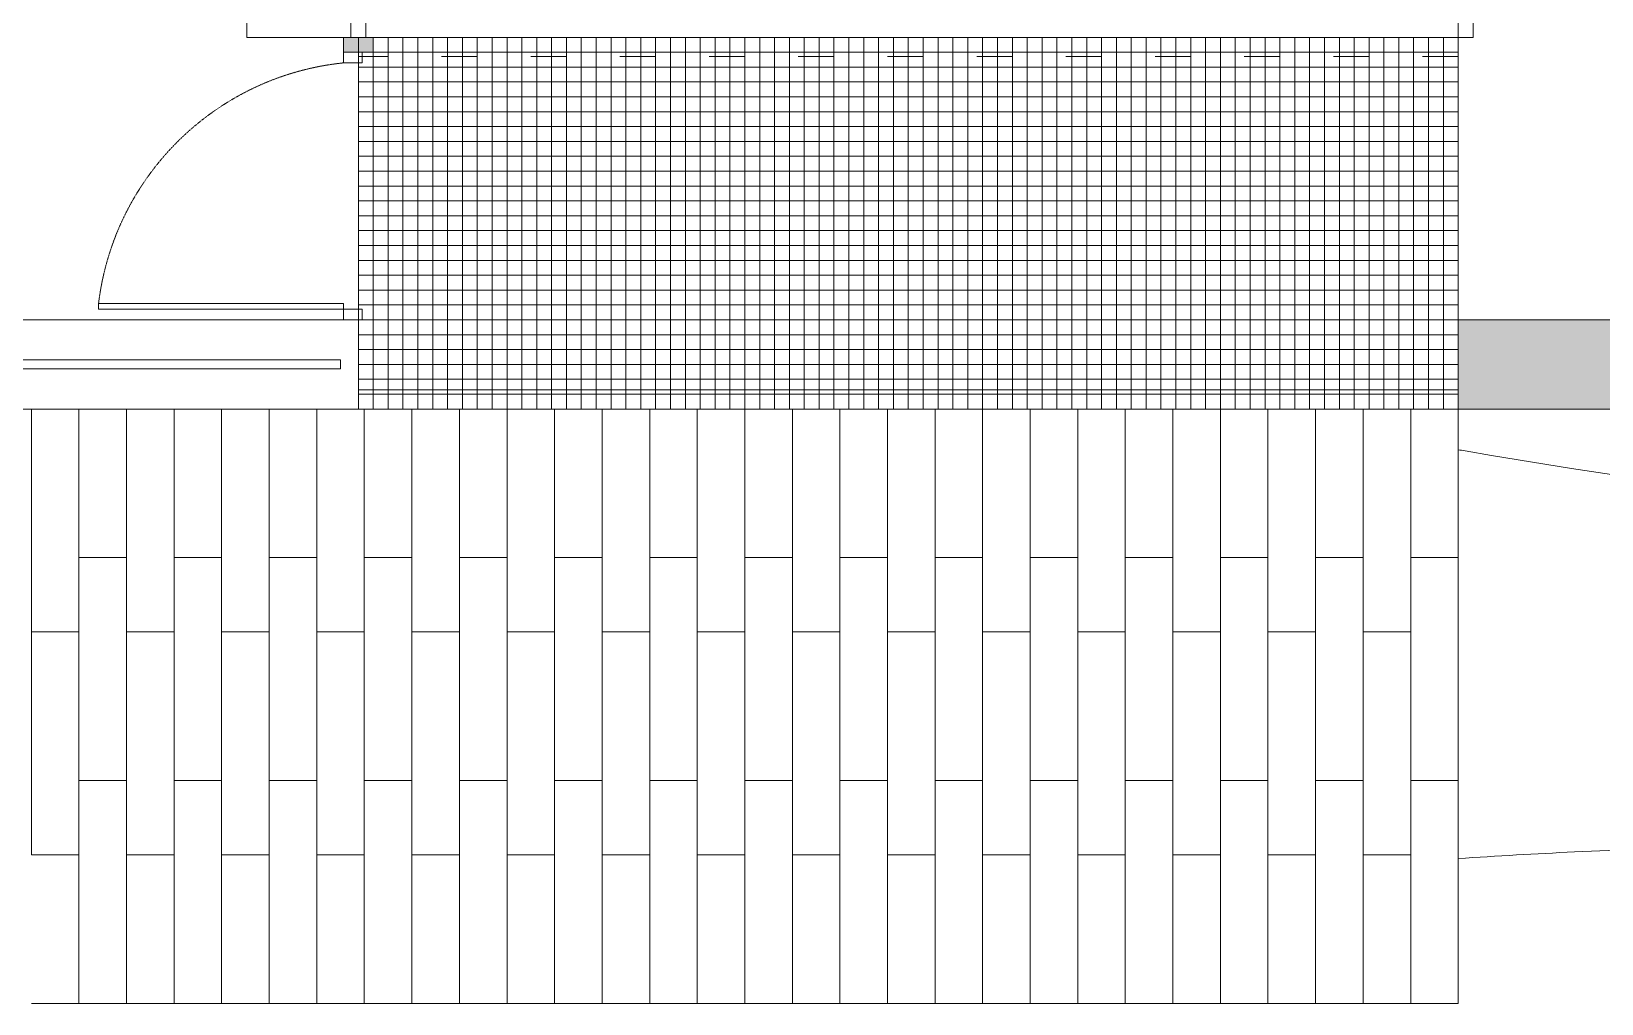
# Model space of a CAD drawing. Header units: millimetres. Extents: x 23333 to 28359, y 14545 to 18213.
# Drawn here: x 27301 to 27829, y 16643 to 16970 of the extents above; entities that cross this region are included whole.
import ezdxf

# ---------------------------------------------------------------- set-up
doc = ezdxf.new("R2010")
doc.units = ezdxf.units.MM
doc.linetypes.add('ACAD_ISO03W100', pattern=[30, 12, -18])
doc.linetypes.add('TRATTEGGIATA2', pattern=[0.375, 0.25, -0.125])
doc.layers.get('0').update_dxf_attribs({"lineweight": 18})
for name, color, linetype, lineweight in [('A-DOOR-FULL', 4, 'Continuous', 18), ('A-FURN', 9, 'Continuous', 13), ('curve di livello', 6, 'Continuous', 18), ('pavimentazione esterna', 51, 'Continuous', 13), ('vetro', 140, 'Continuous', 15), ('Wall', 7, 'Continuous', 20)]:
    doc.layers.add(name, color=color, linetype=linetype, lineweight=lineweight)

msp = doc.modelspace()

# ---------------------------------------------------------------- hatches: boundary and pattern name
at = {"true_color": 0x636466}
h = msp.add_hatch(color=251, dxfattribs=at)
h.dxf.hatch_style = 1
h.paths.add_polyline_path([(28131.23, 17419.33), (28101.23, 17419.33), (28101.23, 16872.56), (28049.79, 16872.56), (28049.79, 16862.56), (28099.7, 16862.56), (28099.7, 16852.56), (28049.79, 16852.56), (28049.79, 16842.56), (28131.23, 16842.56)])
h.paths.add_polyline_path([(28004.88, 16872.56), (27781.23, 16872.56), (27781.23, 16842.56), (28004.88, 16842.56)])
at = {"layer": 'Wall', "true_color": 0x636466}
h = msp.add_hatch(color=251, dxfattribs=at)
h.dxf.hatch_style = 1
h.paths.add_polyline_path([(27408.73, 17475.33), (27406.23, 17475.33), (27406.23, 17390.33), (27408.73, 17390.33)])
h.paths.add_polyline_path([(27416.23, 17475.33), (27413.73, 17475.33), (27413.73, 17390.33), (27416.23, 17390.33)])
h.paths.add_polyline_path([(27416.23, 17489.67), (27406.23, 17485.48), (27406.23, 17475.33), (27416.23, 17475.33)])
h.paths.add_polyline_path([(27416.23, 17310.33), (27406.23, 17310.33), (27406.23, 17305.33), (27408.73, 17305.33), (27416.23, 17305.33)])
h.paths.add_polyline_path([(27416.23, 16967.56), (27411.23, 16967.56), (27411.23, 16962.56), (27416.23, 16962.56)])
h.paths.add_polyline_path([(27411.23, 16967.56), (27406.23, 16967.56), (27406.23, 16962.56), (27411.23, 16962.56)])
h.paths.add_polyline_path([(28131.23, 17622.56), (28101.23, 17622.56), (28101.23, 17499.33), (28111.23, 17499.33), (28111.23, 17584.33), (28121.23, 17584.33), (28121.23, 17499.33), (28131.23, 17499.33)])
h.paths.add_polyline_path([(27346.48, 17395.33), (27346.48, 17390.33), (27406.23, 17390.33), (27406.23, 17485.48), (27403.16, 17484.19), (27402.48, 17395.33)])

# ---------------------------------------------------------------- linework, layer by layer
at = {"layer": 'A-DOOR-FULL'}
for p, q in [((27412.47, 16962.56), (27406.23, 16962.56)), ((27406.23, 16962.56), (27406.23, 16959)), ((27412.47, 16959), (27412.47, 16962.56)), ((27406.23, 16959), (27412.47, 16959)), ((27406.23, 16878.03), (27323.81, 16878.03)), ((27323.81, 16876.13), (27323.81, 16878.03)), ((27406.23, 16876.13), (27406.23, 16878.03)), ((27406.23, 16876.13), (27323.81, 16876.13))]:
    msp.add_line(p, q, dxfattribs=at)
msp.add_lwpolyline([(27412.47, 16872.56), (27406.23, 16872.56), (27406.23, 16876.13), (27412.47, 16876.13)], close=True, dxfattribs=at)
at = {"layer": 'A-DOOR-FULL', "linetype": 'TRATTEGGIATA2', "ltscale": 0.25}
msp.add_arc((27415.77, 16866.86), 92.63, 95.9091, 173.0747, dxfattribs=at)
at = {"layer": 'A-FURN'}
for p, q in [((27373.73, 16967.56), (27373.73, 17305.33)), ((27408.73, 16967.56), (27408.73, 17305.33)), ((27408.73, 16967.56), (27373.73, 16967.56)), ((27411.23, 16967.56), (27411.23, 16842.56)), ((27411.23, 16967.56), (27411.23, 16842.56)), ((27411.23, 16967.56), (27411.23, 16842.56)), ((27781.23, 16967.56), (27411.23, 16967.56)), ((27416.23, 16967.56), (27416.23, 16842.56)), ((27421.23, 16967.56), (27421.23, 16842.56)), ((27426.23, 16967.56), (27426.23, 16842.56)), ((27431.23, 16967.56), (27431.23, 16842.56)), ((27436.23, 16967.56), (27436.23, 16842.56)), ((27441.23, 16967.56), (27441.23, 16842.56)), ((27446.23, 16967.56), (27446.23, 16842.56)), ((27451.23, 16967.56), (27451.23, 16842.56)), ((27456.23, 16967.56), (27456.23, 16842.56)), ((27461.23, 16967.56), (27461.23, 16842.56)), ((27466.23, 16967.56), (27466.23, 16842.56)), ((27471.23, 16967.56), (27471.23, 16842.56)), ((27476.23, 16967.56), (27476.23, 16842.56)), ((27481.23, 16967.56), (27481.23, 16842.56)), ((27486.23, 16967.56), (27486.23, 16842.56)), ((27491.23, 16967.56), (27491.23, 16842.56)), ((27496.23, 16967.56), (27496.23, 16842.56)), ((27501.23, 16967.56), (27501.23, 16842.56)), ((27506.23, 16967.56), (27506.23, 16842.56)), ((27511.23, 16967.56), (27511.23, 16842.56)), ((27516.23, 16967.56), (27516.23, 16842.56)), ((27521.23, 16967.56), (27521.23, 16842.56)), ((27526.23, 16967.56), (27526.23, 16842.56)), ((27531.23, 16967.56), (27531.23, 16842.56)), ((27536.23, 16967.56), (27536.23, 16842.56)), ((27541.23, 16967.56), (27541.23, 16842.56)), ((27546.23, 16967.56), (27546.23, 16842.56)), ((27551.23, 16967.56), (27551.23, 16842.56)), ((27556.23, 16967.56), (27556.23, 16842.56)), ((27561.23, 16967.56), (27561.23, 16842.56)), ((27566.23, 16967.56), (27566.23, 16842.56)), ((27571.23, 16967.56), (27571.23, 16842.56)), ((27576.23, 16967.56), (27576.23, 16842.56)), ((27581.23, 16967.56), (27581.23, 16842.56)), ((27586.23, 16967.56), (27586.23, 16842.56)), ((27591.23, 16967.56), (27591.23, 16842.56)), ((27596.23, 16967.56), (27596.23, 16842.56)), ((27601.23, 16967.56), (27601.23, 16842.56)), ((27606.23, 16967.56), (27606.23, 16842.56)), ((27611.23, 16967.56), (27611.23, 16842.56)), ((27616.23, 16967.56), (27616.23, 16842.56)), ((27621.23, 16967.56), (27621.23, 16842.56)), ((27626.23, 16967.56), (27626.23, 16842.56)), ((27631.23, 16967.56), (27631.23, 16842.56)), ((27636.23, 16967.56), (27636.23, 16842.56)), ((27641.23, 16967.56), (27641.23, 16842.56)), ((27646.23, 16967.56), (27646.23, 16842.56)), ((27651.23, 16967.56), (27651.23, 16842.56)), ((27656.23, 16967.56), (27656.23, 16842.56)), ((27661.23, 16967.56), (27661.23, 16842.56)), ((27666.23, 16967.56), (27666.23, 16842.56)), ((27671.23, 16967.56), (27671.23, 16842.56)), ((27676.23, 16967.56), (27676.23, 16842.56)), ((27681.23, 16967.56), (27681.23, 16842.56)), ((27686.23, 16967.56), (27686.23, 16842.56)), ((27691.23, 16967.56), (27691.23, 16842.56)), ((27696.23, 16967.56), (27696.23, 16842.56)), ((27701.23, 16967.56), (27701.23, 16842.56)), ((27706.23, 16967.56), (27706.23, 16842.56)), ((27711.23, 16967.56), (27711.23, 16842.56)), ((27716.23, 16967.56), (27716.23, 16842.56)), ((27721.23, 16967.56), (27721.23, 16842.56)), ((27726.23, 16967.56), (27726.23, 16842.56)), ((27731.23, 16967.56), (27731.23, 16842.56)), ((27736.23, 16967.56), (27736.23, 16842.56)), ((27741.23, 16967.56), (27741.23, 16842.56)), ((27746.23, 16967.56), (27746.23, 16842.56)), ((27751.23, 16967.56), (27751.23, 16842.56)), ((27756.23, 16967.56), (27756.23, 16842.56)), ((27761.23, 16967.56), (27761.23, 16842.56)), ((27766.23, 16967.56), (27766.23, 16842.56)), ((27771.23, 16967.56), (27771.23, 16842.56)), ((27776.23, 16967.56), (27776.23, 16842.56)), ((27781.23, 16967.56), (27781.23, 16842.56)), ((27781.23, 16967.56), (27781.23, 16842.56)), ((27411.23, 16962.56), (27781.23, 16962.56)), ((27411.23, 16957.56), (27781.23, 16957.56)), ((27411.23, 16952.56), (27781.23, 16952.56)), ((27411.23, 16947.56), (27781.23, 16947.56)), ((27411.23, 16942.56), (27781.23, 16942.56)), ((27411.23, 16937.56), (27781.23, 16937.56)), ((27411.23, 16932.56), (27781.23, 16932.56)), ((27411.23, 16927.56), (27781.23, 16927.56)), ((27411.23, 16922.56), (27781.23, 16922.56)), ((27411.23, 16917.56), (27781.23, 16917.56)), ((27411.23, 16912.56), (27781.23, 16912.56)), ((27411.23, 16907.56), (27781.23, 16907.56)), ((27411.23, 16902.56), (27781.23, 16902.56)), ((27411.23, 16897.56), (27781.23, 16897.56)), ((27411.23, 16892.56), (27781.23, 16892.56)), ((27411.23, 16887.56), (27781.23, 16887.56)), ((27411.23, 16882.56), (27781.23, 16882.56)), ((27411.23, 16877.56), (27781.23, 16877.56)), ((27411.23, 16872.56), (27781.23, 16872.56)), ((27411.23, 16867.56), (27781.23, 16867.56)), ((27411.23, 16862.56), (27781.23, 16862.56)), ((27411.23, 16857.56), (27781.23, 16857.56)), ((27411.23, 16852.56), (27781.23, 16852.56)), ((27411.23, 16847.56), (27781.23, 16847.56)), ((27411.23, 16842.56), (27781.23, 16842.56))]:
    msp.add_line(p, q, dxfattribs=at)
at = {"layer": 'curve di livello'}
for points, knots in [([(27781.23, 16828.86), (27781.99, 16828.73), (27973.4, 16795.2), (28170.5, 16788.56), (28357.68, 16828.46)], [1440.619799, 1440.619799, 1440.619799, 1440.619799, 1442.919983, 2017.077223, 2017.077223, 2017.077223, 2017.077223]), ([(27781.23, 16691.34), (27794.26, 16692.2), (27988.79, 16703.44), (28182.32, 16683.7), (28357.64, 16643.42), (28357.64, 16643.42), (28357.64, 16643.42), (28357.64, 16643.42), (28357.65, 16643.42), (28357.67, 16643.42), (28357.68, 16643.41)], [1437.518464, 1437.518464, 1437.518464, 1437.518464, 1476.268274, 2015.917714, 2015.917714, 2015.917714, 2015.918177, 2015.918177, 2015.918177, 2015.958032, 2015.958032, 2015.958032, 2015.958032])]:
    msp.add_open_spline(points, degree=3, knots=knots, dxfattribs=at)
at = {"layer": 'pavimentazione esterna'}
for p, q in [((27317.23, 16842.56), (27333.23, 16842.56)), ((27349.23, 16842.56), (27365.23, 16842.56)), ((27381.23, 16842.56), (27397.23, 16842.56)), ((27413.23, 16842.56), (27429.23, 16842.56)), ((27445.23, 16842.56), (27461.23, 16842.56)), ((27477.23, 16842.56), (27493.23, 16842.56)), ((27509.23, 16842.56), (27525.23, 16842.56)), ((27541.23, 16842.56), (27557.23, 16842.56)), ((27573.23, 16842.56), (27589.23, 16842.56)), ((27605.23, 16842.56), (27621.23, 16842.56)), ((27637.23, 16842.56), (27653.23, 16842.56)), ((27669.23, 16842.56), (27685.23, 16842.56)), ((27701.23, 16842.56), (27717.23, 16842.56)), ((27733.23, 16842.56), (27749.23, 16842.56)), ((27765.23, 16842.56), (27781.23, 16842.56)), ((27301.23, 16642.56), (27317.23, 16642.56)), ((27333.23, 16642.56), (27349.23, 16642.56)), ((27365.23, 16642.56), (27381.23, 16642.56)), ((27397.23, 16642.56), (27413.23, 16642.56)), ((27429.23, 16642.56), (27445.23, 16642.56)), ((27461.23, 16642.56), (27477.23, 16642.56)), ((27493.23, 16642.56), (27509.23, 16642.56)), ((27525.23, 16642.56), (27541.23, 16642.56)), ((27557.23, 16642.56), (27573.23, 16642.56)), ((27589.23, 16642.56), (27605.23, 16642.56)), ((27621.23, 16642.56), (27637.23, 16642.56)), ((27653.23, 16642.56), (27669.23, 16642.56)), ((27685.23, 16642.56), (27701.23, 16642.56)), ((27717.23, 16642.56), (27733.23, 16642.56)), ((27749.23, 16642.56), (27765.23, 16642.56))]:
    msp.add_line(p, q, dxfattribs=at)
for points in [[(27301.23, 16842.56), (27317.23, 16842.56), (27317.23, 16767.56), (27301.23, 16767.56), (27301.23, 16842.56)], [(27333.23, 16842.56), (27349.23, 16842.56), (27349.23, 16767.56), (27333.23, 16767.56), (27333.23, 16842.56)], [(27365.23, 16842.56), (27381.23, 16842.56), (27381.23, 16767.56), (27365.23, 16767.56), (27365.23, 16842.56)], [(27397.23, 16842.56), (27413.23, 16842.56), (27413.23, 16767.56), (27397.23, 16767.56), (27397.23, 16842.56)], [(27429.23, 16842.56), (27429.23, 16792.56), (27413.23, 16792.56), (27413.23, 16842.56)], [(27429.23, 16842.56), (27445.23, 16842.56), (27445.23, 16767.56), (27429.23, 16767.56), (27429.23, 16842.56)], [(27461.23, 16842.56), (27461.23, 16792.56), (27445.23, 16792.56), (27445.23, 16842.56)], [(27461.23, 16842.56), (27477.23, 16842.56), (27477.23, 16767.56), (27461.23, 16767.56), (27461.23, 16842.56)], [(27493.23, 16842.56), (27493.23, 16792.56), (27477.23, 16792.56), (27477.23, 16842.56)], [(27493.23, 16842.56), (27509.23, 16842.56), (27509.23, 16767.56), (27493.23, 16767.56), (27493.23, 16842.56)], [(27525.23, 16842.56), (27525.23, 16792.56), (27509.23, 16792.56), (27509.23, 16842.56)], [(27525.23, 16842.56), (27541.23, 16842.56), (27541.23, 16767.56), (27525.23, 16767.56), (27525.23, 16842.56)], [(27557.23, 16842.56), (27557.23, 16792.56), (27541.23, 16792.56), (27541.23, 16842.56)], [(27557.23, 16842.56), (27573.23, 16842.56), (27573.23, 16767.56), (27557.23, 16767.56), (27557.23, 16842.56)], [(27589.23, 16842.56), (27589.23, 16792.56), (27573.23, 16792.56), (27573.23, 16842.56)], [(27589.23, 16842.56), (27605.23, 16842.56), (27605.23, 16767.56), (27589.23, 16767.56), (27589.23, 16842.56)], [(27621.23, 16842.56), (27621.23, 16792.56), (27605.23, 16792.56), (27605.23, 16842.56)], [(27621.23, 16842.56), (27637.23, 16842.56), (27637.23, 16767.56), (27621.23, 16767.56), (27621.23, 16842.56)], [(27653.23, 16842.56), (27653.23, 16792.56), (27637.23, 16792.56), (27637.23, 16842.56)], [(27653.23, 16842.56), (27669.23, 16842.56), (27669.23, 16767.56), (27653.23, 16767.56), (27653.23, 16842.56)], [(27685.23, 16842.56), (27685.23, 16792.56), (27669.23, 16792.56), (27669.23, 16842.56)], [(27685.23, 16842.56), (27701.23, 16842.56), (27701.23, 16767.56), (27685.23, 16767.56), (27685.23, 16842.56)], [(27717.23, 16842.56), (27717.23, 16792.56), (27701.23, 16792.56), (27701.23, 16842.56)], [(27717.23, 16842.56), (27733.23, 16842.56), (27733.23, 16767.56), (27717.23, 16767.56), (27717.23, 16842.56)], [(27749.23, 16842.56), (27749.23, 16792.56), (27733.23, 16792.56), (27733.23, 16842.56)], [(27749.23, 16842.56), (27765.23, 16842.56), (27765.23, 16767.56), (27749.23, 16767.56), (27749.23, 16842.56)], [(27781.23, 16842.56), (27781.23, 16792.56), (27765.23, 16792.56), (27765.23, 16842.56)], [(27317.23, 16792.56), (27333.23, 16792.56), (27333.23, 16717.56), (27317.23, 16717.56), (27317.23, 16792.56)], [(27349.23, 16792.56), (27365.23, 16792.56), (27365.23, 16717.56), (27349.23, 16717.56), (27349.23, 16792.56)], [(27381.23, 16792.56), (27397.23, 16792.56), (27397.23, 16717.56), (27381.23, 16717.56), (27381.23, 16792.56)], [(27413.23, 16792.56), (27429.23, 16792.56), (27429.23, 16717.56), (27413.23, 16717.56), (27413.23, 16792.56)], [(27445.23, 16792.56), (27461.23, 16792.56), (27461.23, 16717.56), (27445.23, 16717.56), (27445.23, 16792.56)], [(27477.23, 16792.56), (27493.23, 16792.56), (27493.23, 16717.56), (27477.23, 16717.56), (27477.23, 16792.56)], [(27509.23, 16792.56), (27525.23, 16792.56), (27525.23, 16717.56), (27509.23, 16717.56), (27509.23, 16792.56)], [(27541.23, 16792.56), (27557.23, 16792.56), (27557.23, 16717.56), (27541.23, 16717.56), (27541.23, 16792.56)], [(27573.23, 16792.56), (27589.23, 16792.56), (27589.23, 16717.56), (27573.23, 16717.56), (27573.23, 16792.56)], [(27605.23, 16792.56), (27621.23, 16792.56), (27621.23, 16717.56), (27605.23, 16717.56), (27605.23, 16792.56)], [(27637.23, 16792.56), (27653.23, 16792.56), (27653.23, 16717.56), (27637.23, 16717.56), (27637.23, 16792.56)], [(27669.23, 16792.56), (27685.23, 16792.56), (27685.23, 16717.56), (27669.23, 16717.56), (27669.23, 16792.56)], [(27701.23, 16792.56), (27717.23, 16792.56), (27717.23, 16717.56), (27701.23, 16717.56), (27701.23, 16792.56)], [(27733.23, 16792.56), (27749.23, 16792.56), (27749.23, 16717.56), (27733.23, 16717.56), (27733.23, 16792.56)], [(27765.23, 16792.56), (27781.23, 16792.56), (27781.23, 16717.56), (27765.23, 16717.56), (27765.23, 16792.56)], [(27301.23, 16767.56), (27317.23, 16767.56), (27317.23, 16692.56), (27301.23, 16692.56), (27301.23, 16767.56)], [(27333.23, 16767.56), (27349.23, 16767.56), (27349.23, 16692.56), (27333.23, 16692.56), (27333.23, 16767.56)], [(27365.23, 16767.56), (27381.23, 16767.56), (27381.23, 16692.56), (27365.23, 16692.56), (27365.23, 16767.56)], [(27397.23, 16767.56), (27413.23, 16767.56), (27413.23, 16692.56), (27397.23, 16692.56), (27397.23, 16767.56)], [(27429.23, 16767.56), (27445.23, 16767.56), (27445.23, 16692.56), (27429.23, 16692.56), (27429.23, 16767.56)], [(27461.23, 16767.56), (27477.23, 16767.56), (27477.23, 16692.56), (27461.23, 16692.56), (27461.23, 16767.56)], [(27493.23, 16767.56), (27509.23, 16767.56), (27509.23, 16692.56), (27493.23, 16692.56), (27493.23, 16767.56)], [(27525.23, 16767.56), (27541.23, 16767.56), (27541.23, 16692.56), (27525.23, 16692.56), (27525.23, 16767.56)], [(27557.23, 16767.56), (27573.23, 16767.56), (27573.23, 16692.56), (27557.23, 16692.56), (27557.23, 16767.56)], [(27589.23, 16767.56), (27605.23, 16767.56), (27605.23, 16692.56), (27589.23, 16692.56), (27589.23, 16767.56)], [(27621.23, 16767.56), (27637.23, 16767.56), (27637.23, 16692.56), (27621.23, 16692.56), (27621.23, 16767.56)], [(27653.23, 16767.56), (27669.23, 16767.56), (27669.23, 16692.56), (27653.23, 16692.56), (27653.23, 16767.56)], [(27685.23, 16767.56), (27701.23, 16767.56), (27701.23, 16692.56), (27685.23, 16692.56), (27685.23, 16767.56)], [(27717.23, 16767.56), (27733.23, 16767.56), (27733.23, 16692.56), (27717.23, 16692.56), (27717.23, 16767.56)], [(27749.23, 16767.56), (27765.23, 16767.56), (27765.23, 16692.56), (27749.23, 16692.56), (27749.23, 16767.56)], [(27317.23, 16717.56), (27333.23, 16717.56), (27333.23, 16642.56), (27317.23, 16642.56), (27317.23, 16717.56)], [(27349.23, 16717.56), (27365.23, 16717.56), (27365.23, 16642.56), (27349.23, 16642.56), (27349.23, 16717.56)], [(27381.23, 16717.56), (27397.23, 16717.56), (27397.23, 16642.56), (27381.23, 16642.56), (27381.23, 16717.56)], [(27413.23, 16717.56), (27429.23, 16717.56), (27429.23, 16642.56), (27413.23, 16642.56), (27413.23, 16717.56)], [(27445.23, 16717.56), (27461.23, 16717.56), (27461.23, 16642.56), (27445.23, 16642.56), (27445.23, 16717.56)], [(27477.23, 16717.56), (27493.23, 16717.56), (27493.23, 16642.56), (27477.23, 16642.56), (27477.23, 16717.56)], [(27509.23, 16717.56), (27525.23, 16717.56), (27525.23, 16642.56), (27509.23, 16642.56), (27509.23, 16717.56)], [(27541.23, 16717.56), (27557.23, 16717.56), (27557.23, 16642.56), (27541.23, 16642.56), (27541.23, 16717.56)], [(27573.23, 16717.56), (27589.23, 16717.56), (27589.23, 16642.56), (27573.23, 16642.56), (27573.23, 16717.56)], [(27605.23, 16717.56), (27621.23, 16717.56), (27621.23, 16642.56), (27605.23, 16642.56), (27605.23, 16717.56)], [(27637.23, 16717.56), (27653.23, 16717.56), (27653.23, 16642.56), (27637.23, 16642.56), (27637.23, 16717.56)], [(27669.23, 16717.56), (27685.23, 16717.56), (27685.23, 16642.56), (27669.23, 16642.56), (27669.23, 16717.56)], [(27701.23, 16717.56), (27717.23, 16717.56), (27717.23, 16642.56), (27701.23, 16642.56), (27701.23, 16717.56)], [(27733.23, 16717.56), (27749.23, 16717.56), (27749.23, 16642.56), (27733.23, 16642.56), (27733.23, 16717.56)], [(27765.23, 16717.56), (27781.23, 16717.56), (27781.23, 16642.56), (27765.23, 16642.56), (27765.23, 16717.56)]]:
    msp.add_lwpolyline(points, dxfattribs=at)
at = {"layer": 'vetro'}
for p, q in [((27408.73, 17305.33), (27408.73, 16967.56)), ((27413.73, 17305.33), (27413.73, 16967.56)), ((27411.23, 16961.16), (27411.23, 16967.56)), ((27781.23, 16967.56), (27781.23, 16961.16)), ((27405.21, 16856.06), (26994.73, 16856.06)), ((26997.73, 16859.06), (27405.21, 16859.06)), ((27405.21, 16859.06), (27405.21, 16856.06)), ((27781.23, 16848.96), (27411.23, 16848.96)), ((27411.23, 16842.56), (27411.23, 16848.96)), ((27781.23, 16842.56), (27781.23, 16848.96)), ((27781.23, 16842.56), (27411.23, 16842.56))]:
    msp.add_line(p, q, dxfattribs=at)
at = {"layer": 'vetro', "linetype": 'ACAD_ISO03W100'}
for p, q in [((27781.23, 16967.56), (27411.23, 16967.56)), ((27781.23, 16961.16), (27411.23, 16961.16))]:
    msp.add_line(p, q, dxfattribs=at)
at = {"layer": 'Wall'}
for p, q in [((27786.23, 17310.33), (27786.23, 16967.56)), ((27781.23, 17305.33), (27781.23, 16967.56)), ((27406.23, 16967.56), (27406.23, 16962.56)), ((27406.23, 16967.56), (27416.23, 16967.56)), ((27411.23, 16842.56), (27411.23, 16967.56)), ((27416.23, 16967.56), (27416.23, 16962.56)), ((27781.23, 16842.56), (27781.23, 16967.56)), ((27786.23, 16967.56), (27781.23, 16967.56)), ((27406.23, 16962.56), (27416.23, 16962.56)), ((27411.23, 16872.56), (27011.23, 16872.56)), ((28101.23, 16872.56), (27781.23, 16872.56)), ((28101.23, 16872.56), (27781.23, 16872.56)), ((27411.23, 16842.56), (26981.23, 16842.56)), ((28131.23, 16842.56), (27781.23, 16842.56))]:
    msp.add_line(p, q, dxfattribs=at)

doc.saveas('drawing.dxf')
